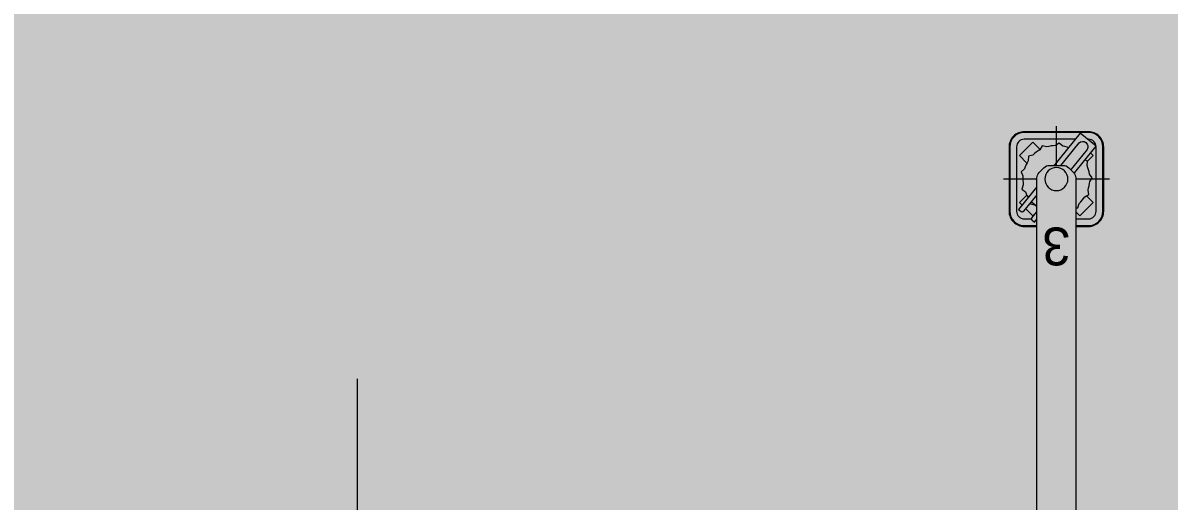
# Model space of a CAD drawing. Header units: millimetres. Extents: x -9578 to 51010, y -8688 to 62384.
# Drawn here: x -1765 to 4290, y -3760 to -1236 of the extents above; entities that cross this region are included whole.
import ezdxf

# ---------------------------------------------------------------- set-up
doc = ezdxf.new("R2010")
doc.units = ezdxf.units.MM
doc.set_wipeout_variables(frame=1)
doc.layers.add('Техника. Кран LTM 1030-2.1', color=250, linetype='Continuous', lineweight=15)
doc.layers.add('Техника. Кран LTM 1030-2.1 Штрих', color=7, linetype='Continuous', lineweight=15, true_color=0xffe79e)
doc.styles.get("Standard").update_dxf_attribs({"font": ''})
doc.styles.get('Standard').set_extended_font_data('Mipgost')

# ---------------------------------------------------------------- blocks, each defined once
blk = doc.blocks.new('LTM 1030-2.1-20230312.114413')
at = {"color": 0, "linetype": 'ByBlock', "lineweight": -2, "ltscale": 20, "transparency": 16777216}
blk.add_wipeout([(170, 250), (170, 250), (181.1, 249.2), (192, 246.9), (202.5, 243.1), (212.4, 237.9), (221.4, 231.3), (229.4, 223.6), (236.3, 214.8), (241.9, 205.1), (246.1, 194.8), (248.8, 183.9), (249.9, 172.8), (250, 170), (250, -170), (250, -170), (249.2, -181.1), (246.9, -192), (243.1, -202.5), (237.9, -212.4), (231.3, -221.4), (223.6, -229.4), (214.8, -236.3), (205.1, -241.9), (194.8, -246.1), (183.9, -248.8), (172.8, -249.9), (170, -250), (-170, -250), (-170, -250), (-181.1, -249.2), (-192, -246.9), (-202.5, -243.1), (-212.4, -237.9), (-221.4, -231.3), (-229.4, -223.6), (-236.3, -214.8), (-241.9, -205.1), (-246.1, -194.8), (-248.8, -183.9), (-249.9, -172.8), (-250, -170), (-250, 170), (-250, 170), (-249.2, 181.1), (-246.9, 192), (-243.1, 202.5), (-237.9, 212.4), (-231.3, 221.4), (-223.6, 229.4), (-214.8, 236.3), (-205.1, 241.9), (-194.8, 246.1), (-183.9, 248.8), (-172.8, 249.9), (-170, 250)], dxfattribs=at)
at = {"layer": 'Техника. Кран LTM 1030-2.1 Штрих', "ltscale": 20, "true_color": 0xadadad, "transparency": 16777216}
h = blk.add_hatch(color=253, dxfattribs=at)
h.dxf.hatch_style = 1
edge = h.paths.add_edge_path()
edge.add_line((-170, 250), (170, 250))
edge.add_arc((170, 170), 80, 0, 90, ccw=False)
edge.add_line((250, 170), (250, -170))
edge.add_arc((170, -170), 80, -90, 0, ccw=False)
edge.add_line((170, -250), (-170, -250))
edge.add_arc((-170, -170), 80, 180, 270, ccw=False)
edge.add_line((-250, -170), (-250, 170))
edge.add_arc((-170, 170), 80, 90, 180, ccw=False)
at = {"color": 0, "linetype": 'ByBlock', "lineweight": -2, "ltscale": 20, "transparency": 16777216}
for points in [[(-170, 250), (170, 250, -0.414214), (250, 170), (250, -170, -0.414214), (170, -250), (-170, -250, -0.414214), (-250, -170), (-250, 170, -0.414214)], [(-170, 246), (170, 246, -0.414214), (246, 170), (246, -170, -0.414214), (170, -246), (-170, -246, -0.414214), (-246, -170), (-246, 170, -0.414214)], [(-170, 210), (170, 210, -0.414214), (210, 170), (210, -170, -0.414214), (170, -210), (-170, -210, -0.414214), (-210, -170), (-210, 170, -0.414214)], [(-121, -129.1, -0.065869), (-150.4, -93.2), (-171.5, -81.7), (-167.2, -58.1, -0.065869), (-176.5, -12.6), (-189.8, 7.4), (-175, 26.3, -0.065869), (-162.1, 70.9), (-164.6, 94.8), (-142.7, 104.6, -0.065869), (-110.6, 138.1), (-101.7, 160.4), (-77.8, 159, -0.065869), (-33.7, 173.7), (-15.5, 189.4), (5, 176.9, -0.065869), (50.9, 169.5), (74.3, 174.9), (86.7, 154.3, -0.065869), (123.8, 126.5), (147, 120.4), (148.5, 96.4, -0.065869), (168.4, 54.5), (186.1, 38.3), (176.3, 16.4, -0.065869), (174.5, -30), (182.6, -52.6), (163.7, -67.4, -0.065869), (140.5, -107.7), (137.2, -131.4), (113.6, -135.7, -0.065869), (74.4, -160.6), (60.4, -180.1), (37.5, -173, -0.065869), (-8.8, -176.8), (-30.2, -187.6), (-47.2, -170.6, -0.065869), (-89.9, -152.4), (-113.9, -152)]]:
    blk.add_lwpolyline(points, format="xyb", close=True, dxfattribs=at)
for points in [[(-164.5, 93.8), (-194.5, 123.7), (-123.7, 194.5), (-89, 159.7)], [(-164.5, 93.8), (-194.5, 123.7), (-123.7, 194.5), (-89, 159.7)], [(155.4, 84.7), (194.5, 123.7), (123.7, 194.5), (85.5, 156.2)], [(-159.1, -88.4), (-194.5, -123.7), (-123.7, -194.5), (-84.7, -155.4)], [(155.4, -84.7), (194.5, -123.7), (123.7, -194.5), (84.7, -155.4)], [(155.4, -84.7), (194.5, -123.7), (123.7, -194.5), (84.7, -155.4)]]:
    blk.add_lwpolyline(points, dxfattribs=at)
blk.add_wipeout([(-126.1, 242), (199.5, -160.1), (186.4, -170.8), (186.4, -170.8), (183, -172.6), (179.1, -172.9), (175.3, -171.8), (172.3, -169.3), (172.3, -169.3), (132.1, -119.6), (89.5, -154), (129.8, -203.7), (129.8, -203.7), (131.6, -207.2), (132, -211), (130.9, -214.7), (128.4, -217.7), (115.2, -228.4), (-210.5, 173.7)], dxfattribs=at)
at = {"layer": 'Техника. Кран LTM 1030-2.1 Штрих', "ltscale": 20, "true_color": 0xadadad, "transparency": 16777216}
h = blk.add_hatch(color=253, dxfattribs=at)
h.dxf.hatch_style = 1
edge = h.paths.add_edge_path()
edge.add_line((-210.5, 173.7), (-126.1, 242))
edge.add_line((-126.1, 242), (199.5, -160.1))
edge.add_line((199.5, -160.1), (186.4, -170.8))
edge.add_arc((180.1, -163), 10, 219, 309, ccw=False)
edge.add_line((172.3, -169.3), (132.1, -119.6))
edge.add_line((132.1, -119.6), (89.5, -154))
edge.add_line((89.5, -154), (129.8, -203.7))
edge.add_arc((122, -210), 10, -50.12221, 39, ccw=False)
edge.add_line((128.4, -217.7), (115.2, -228.4))
edge.add_line((115.2, -228.4), (-210.5, 173.7))
at = {"color": 0, "linetype": 'ByBlock', "lineweight": 5, "ltscale": 20, "transparency": 16777216}
for points in [[(0, 0), (0, 280)], [(-280, 0), (0, 0)], [(0, 0), (280, 0)], [(0, -280), (0, 0)]]:
    blk.add_lwpolyline(points, dxfattribs=at)
at = {"color": 0, "linetype": 'ByBlock', "lineweight": -2, "ltscale": 20, "transparency": 16777216}
blk.add_lwpolyline([(-210.5, 173.7), (-126.1, 242), (199.5, -160.1), (186.4, -170.8, -0.414214), (172.3, -169.3), (132.1, -119.6), (89.5, -154), (129.8, -203.7, -0.409733), (128.4, -217.7), (115.2, -228.4)], format="xyb", close=True, dxfattribs=at)
blk.add_lwpolyline([(132.1, -119.6), (-119.7, 191.4, 0.873457), (-162.3, 156.9), (89.5, -154)], format="xyb", dxfattribs=at)
blk = doc.blocks.new('LTM 1030-2.1-20230312.115')
at = {"color": 0, "linetype": 'ByBlock', "lineweight": -2, "ltscale": 20, "transparency": 16777216}
blk.add_wipeout([(102.5, 6), (102.5, 6), (101.9, 13.1), (100, 20), (96.9, 26.5), (92.8, 32.4), (90.8, 34.5), (65.6, 60.1), (65.6, 60.1), (60.2, 64.7), (54, 68.4), (47.3, 70.8), (40.2, 72.1), (36.6, 72.2), (-36.6, 72.2), (-36.6, 72.2), (-43.8, 71.6), (-50.7, 69.7), (-57.2, 66.7), (-63, 62.5), (-65.6, 60.1), (-90.8, 34.5), (-90.8, 34.5), (-95.4, 28.9), (-98.9, 22.7), (-101.3, 15.9), (-102.4, 8.8), (-102.5, 6), (-102.5, -2244.6), (102.5, -2244.6)], dxfattribs=at)
at = {"layer": 'Техника. Кран LTM 1030-2.1 Штрих', "ltscale": 20, "true_color": 0xadadad, "transparency": 16777216}
h = blk.add_hatch(color=253, dxfattribs=at)
h.dxf.hatch_style = 1
edge = h.paths.add_edge_path()
edge.add_line((102.5, -2244.6), (102.5, 6))
edge.add_arc((61.8, 6), 40.7, 0.00018, 44.52453)
edge.add_line((90.8, 34.5), (65.6, 60.1))
edge.add_arc((36.6, 31.6), 40.7, 44.52454, 90.00019)
edge.add_line((36.6, 72.2), (-36.6, 72.2))
edge.add_arc((-36.6, 31.6), 40.7, 89.99981, 135.47381)
edge.add_line((-65.6, 60.1), (-90.8, 34.5))
edge.add_arc((-61.8, 6), 40.7, 135.47382, 179.99982)
edge.add_line((-102.5, 6), (-102.5, -2244.6))
edge.add_line((-102.5, -2244.6), (102.5, -2244.6))
at = {"color": 0, "linetype": 'ByBlock', "lineweight": -2, "ltscale": 20, "transparency": 16777216}
blk.add_lwpolyline([(102.5, -2244.6), (102.5, 6, 0.196756), (90.8, 34.5), (65.6, 60.1, 0.201071), (36.6, 72.2), (-36.6, 72.2, 0.201063), (-65.6, 60.1), (-90.8, 34.5, 0.196763), (-102.5, 6), (-102.5, -2244.6)], format="xyb", close=True, dxfattribs=at)
blk.add_circle((0, 0), 61, dxfattribs=at)
blk = doc.blocks.new('LTM 1030-2.1- План')
at = {"color": 0, "linetype": 'ByBlock', "lineweight": 5, "ltscale": 20, "transparency": 16777216}
blk.add_lwpolyline([(0, -1960), (0, 0)], dxfattribs=at)
at = {"color": 0, "linetype": 'ByBlock', "lineweight": -2, "ltscale": 20, "transparency": 16777216, "xscale": -1, "rotation": 180}
blk.add_blockref('LTM 1030-2.1-20230312.114413', (-3694.5, -3014), dxfattribs=at)
blk.add_blockref('LTM 1030-2.1-20230312.115', (-3694.5, -3014), dxfattribs=at)
at = {"layer": 'Defpoints', "color": 0, "linetype": 'ByBlock', "lineweight": -2, "ltscale": 20, "transparency": 16777216, "insert": (-3694.5, -2659.6), "char_height": 200, "attachment_point": 5}
blk.add_mtext_dynamic_manual_height_columns('3', width=368.569, gutter_width=1, heights=[0], dxfattribs=at)

msp = doc.modelspace()

# ---------------------------------------------------------------- hatches: boundary and pattern name
at = {"lineweight": 35, "true_color": 0xfff1c8, "transparency": 33554687}
h = msp.add_hatch(color=254, dxfattribs=at)
h.dxf.hatch_style = 1
h.paths.add_polyline_path([(51009.6, -8688), (-9577.5, -8688), (-9577.5, 62384.2), (51009.6, 62384.2)])

# ---------------------------------------------------------------- next in the draw order: block references
at = {"layer": 'Техника. Кран LTM 1030-2.1', "transparency": 16777216, "rotation": 180}
msp.add_blockref('LTM 1030-2.1- План', (0, -5074.1), dxfattribs=at)

doc.saveas('drawing.dxf')
